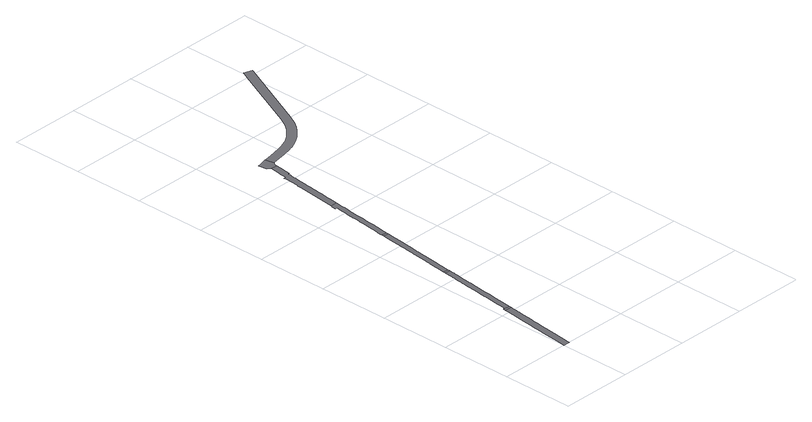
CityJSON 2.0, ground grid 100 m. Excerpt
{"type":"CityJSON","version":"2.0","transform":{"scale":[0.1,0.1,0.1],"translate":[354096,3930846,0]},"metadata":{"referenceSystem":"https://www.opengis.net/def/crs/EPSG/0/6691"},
"CityObjects":{
"road1":{"type":"Road","attributes":{"RoadStructureAttribute.sectionType":"1"},"geometry":[{"type":"MultiSurface","lod":"1","boundaries":[[[0,1,2,3,4,5,6,7,8,9,10,11,12,13,14,15,16,17,18,19,20,21,22,23,24,25,26,27,28,29,30,31,32,33,34,35,36,37]]]}]},
"road2":{"type":"Road","geometry":[{"type":"MultiSurface","lod":"1","boundaries":[[[38,0,37,39,40]]]}]},
"road3":{"type":"Road","attributes":{"RoadStructureAttribute.sectionType":"1"},"geometry":[{"type":"MultiSurface","lod":"1","boundaries":[[[41,42,43,44,45,46,47,48,49,50,51,52,53,54,55,56,57,58,59,60,61,62,63,64,65,66,67,68,69,70,71,72,73,74,40,39,75,76,77,78,79,80,81,82,83,84,85,86,87,88,89,90,91,92,93,94,95,96]]]}]},
"road4":{"type":"Road","geometry":[{"type":"MultiSurface","lod":"1","boundaries":[[[97,98,99,41,96]]]}]},
"road5":{"type":"Road","attributes":{"RoadStructureAttribute.sectionType":"1"},"geometry":[{"type":"MultiSurface","lod":"1","boundaries":[[[100,101,102,103,104,105,106,107,108,109,110,111,112,113,114,115,116,117,118,119,120,121,122,99,98,123,124,125,126,127,128,129,130,131,132,133,134,135,136,137,138,139]]]}]},
"road6":{"type":"Road","geometry":[{"type":"MultiSurface","lod":"1","boundaries":[[[140,139,138,141]]]}]},
"road7":{"type":"Road","geometry":[{"type":"MultiSurface","lod":"1","boundaries":[[[142,143,144,145,146,147,148,149,150,151,152,153,154,155,156,157,158,159,160,161,140,141,162,163,164,165,166,167,168,169,170,171,172,173,174,175,176,177,178,179,180,181,182]]]}]},
"road8":{"type":"Road","attributes":{"RoadStructureAttribute.sectionType":"1"},"geometry":[{"type":"MultiSurface","lod":"1","boundaries":[[[183,184,185,186,187,188,189,190,191,192,193,194,195,196,197,198,199,200,201,202,203,204,205,206,207,208,209,210,211,212,213,214,215,216,217,218,179,178]]]}]},
"road9":{"type":"Road","geometry":[{"type":"MultiSurface","lod":"1","boundaries":[[[219,220,221,222,223,224,225,226,227,228,229,206,205]]]}]},
"road10":{"type":"Road","attributes":{"RoadStructureAttribute.sectionType":"1"},"geometry":[{"type":"MultiSurface","lod":"1","boundaries":[[[230,231,232,233,234,235,236,237,238,239,240,241,242,243,244,245,246,247,225,224,248,249,250,251,252,253,254,255,256,257,258,259,260,261,262,263,264,265,266,267,268,269,270,271,272,273,274,275]]]}]}
},
"vertices":[
[122,1064,0],[117,1009,0],[111,954,0],[108,919,0],[100,850,0],[92,772,0],[69,572,0],[68,564,0],[63,518,0],[60,486,0],[40,318,0],[20,128,0],[15,81,0],[6,0,0],[98,0,0],[103,47,0],[105,60,0],[115,152,0],[124,241,0],[126,252,0],[130,291,0],[130,292,0],[144,422,0],[152,501,0],[153,508,0],[159,570,0],[168,639,0],[176,693,0],[177,704,0],[183,755,0],[192,832,0],[196,876,0],[202,922,0],[204,942,0],[207,965,0],[210,998,0],[214,1032,0],[217,1053,0],
[126,1100,0],[220,1089,0],[149,1097,0],
[269,2180,0],[267,2169,0],[259,2091,0],[255,2054,0],[255,2050,0],[250,2008,0],[248,1996,0],[244,1957,0],[239,1907,0],[236,1886,0],[234,1868,0],[232,1841,0],[230,1830,0],[229,1820,0],[224,1776,0],[220,1741,0],[219,1728,0],[213,1679,0],[210,1645,0],[209,1635,0],[207,1618,0],[204,1590,0],[195,1517,0],[189,1465,0],[189,1462,0],[184,1414,0],[176,1339,0],[170,1285,0],[169,1279,0],[165,1242,0],[164,1229,0],[159,1188,0],[154,1145,0],[150,1112,0],[226,1138,0],[231,1179,0],[231,1184,0],[240,1269,0],[248,1340,0],[261,1450,0],[267,1514,0],[277,1599,0],[278,1611,0],[281,1636,0],[288,1700,0],[295,1757,0],[301,1804,0],[302,1811,0],[312,1900,0],[313,1915,0],[319,1975,0],[326,2030,0],[332,2082,0],[334,2103,0],[336,2126,0],[342,2173,0],
[343,2185,0],[346,2209,0],[274,2218,0],
[390,3266,0],[385,3216,0],[380,3169,0],[375,3130,0],[368,3060,0],[361,3001,0],[359,2986,0],[358,2971,0],[353,2935,0],[347,2881,0],[340,2818,0],[334,2757,0],[333,2751,0],[330,2727,0],[327,2700,0],[320,2637,0],[313,2574,0],[307,2520,0],[307,2519,0],[301,2465,0],[300,2460,0],[294,2396,0],[282,2288,0],[351,2254,0],[359,2327,0],[361,2346,0],[373,2451,0],[383,2538,0],[392,2628,0],[399,2693,0],[405,2750,0],[408,2770,0],[412,2808,0],[422,2897,0],[432,2989,0],[438,3033,0],[447,3116,0],[459,3220,0],[467,3293,0],[394,3300,0],
[397,3337,0],[471,3329,0],
[489,4152,0],[478,4071,0],[476,4055,0],[472,4004,0],[469,3982,0],[467,3963,0],[463,3923,0],[457,3875,0],[456,3863,0],[451,3820,0],[445,3756,0],[443,3736,0],[439,3704,0],[432,3639,0],[424,3577,0],[418,3519,0],[417,3516,0],[410,3453,0],[404,3404,0],[400,3361,0],[477,3377,0],[480,3403,0],[491,3505,0],[499,3580,0],[507,3648,0],[512,3693,0],[516,3727,0],[520,3762,0],[527,3832,0],[531,3864,0],[541,3955,0],[547,4012,0],[552,4053,0],[557,4096,0],[562,4138,0],[569,4199,0],[573,4239,0],[483,4242,0],[470,4216,0],[470,4215,0],[467,4155,0],
[580,4297,0],[589,4379,0],[592,4412,0],[596,4448,0],[605,4526,0],[611,4577,0],[615,4618,0],[617,4633,0],[620,4667,0],[626,4709,0],[632,4763,0],[637,4815,0],[647,4896,0],[653,4948,0],[658,4999,0],[661,5023,0],[667,5073,0],[668,5084,0],[672,5123,0],[692,5121,0],[698,5181,0],[704,5236,0],[715,5345,0],[625,5354,0],[617,5277,0],[607,5195,0],[606,5183,0],[601,5145,0],[594,5087,0],[565,5090,0],[572,5066,0],[551,4869,0],[549,4852,0],[543,4801,0],[536,4735,0],[527,4649,0],
[718,5375,0],[719,5382,0],[720,5388,0],[723,5393,0],[727,5397,0],[746,5416,0],[721,5543,0],[680,5535,0],[625,5518,0],[564,5506,0],[588,5388,0],
[2029,7114,0],[2017,7085,0],[1982,7009,0],[1552,6054,0],[1483,5925,0],[1439,5872,0],[1416,5844,0],[1308,5739,0],[1282,5719,0],[1225,5680,0],[1219,5677,0],[1217,5676,0],[1138,5637,0],[1078,5616,0],[1023,5602,0],[936,5586,0],[836,5564,0],[742,5547,0],[767,5421,0],[977,5464,0],[1023,5474,0],[1055,5481,0],[1089,5490,0],[1122,5500,0],[1155,5512,0],[1189,5525,0],[1216,5537,0],[1217,5538,0],[1221,5539,0],[1253,5556,0],[1263,5561,0],[1281,5571,0],[1314,5590,0],[1343,5609,0],[1371,5631,0],[1398,5652,0],[1426,5675,0],[1451,5699,0],[1478,5724,0],[1489,5738,0],[1512,5764,0],[1531,5788,0],[1584,5860,0],[1659,6001,0],[2129,7041,0],[2140,7067,0]
]}
